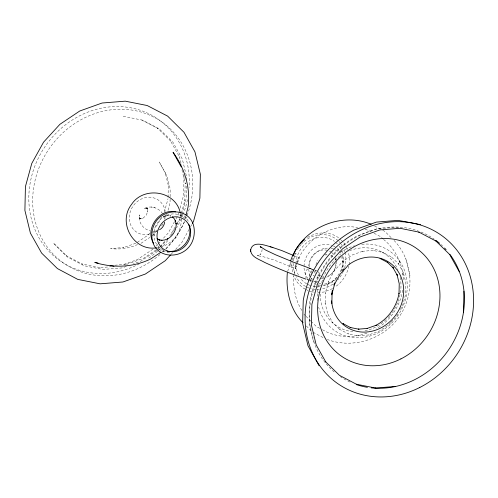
<?xml version="1.0" encoding="UTF-8"?>
<svg xmlns="http://www.w3.org/2000/svg" width="498" height="498" viewBox="0 0 498 498"><rect width="100%" height="100%" fill="white"/><g stroke="black" fill="none" stroke-linecap="round" stroke-linejoin="round"><path stroke-width="0.37" stroke-dasharray="2.49 1.87" d="M153.664 231.122L154.436 235.237L154.044 234.421L155.619 237.235M168.05 197.239L168.318 184.988L168.33 185.511L165.224 172.625L165.517 173.204L159.254 162.006L167.191 176.591L170.154 188.867L170.135 198.497M170.117 199.237L170.036 202.929L167.758 211.364M181.166 219.139C181.944 231.813 172.688 244.113 160.375 247.101M184.011 175.576L183.625 195.216L179.815 209.098M186.644 186.128L186.37 197.818L182.063 213.493M186.775 180.033L186.825 177.749L182.305 159.011L172.881 142.142L159.198 128.833L142.82 120.217L123.479 116.351L123.934 116.439M292.052 260.803L291.884 268.515L292.992 273.109M293.957 274.579C292.849 287.053 295.196 300.188 302.093 310.777M308.66 269.269L309.75 275.319L309.619 274.784M335.913 263.386C336.057 269.082 332.21 274.728 326.85 276.651M349.229 264.587L349.397 256.881L348.133 251.552M403.268 279.615L403.33 276.589L402.583 273.427M394.061 240.453C413.72 260.753 415.058 294.972 398.581 317.649C382.912 339.549 352.584 349.03 327.354 339.499M293.241 260.933L294.069 257.08A5.733 1.37 -60.4 0 0 294.169 256.271M262.085 249.367L261.767 252.33L260.006 254.727L260.348 254.509L257.64 255.686L258.394 255.605L256.937 255.617L263.087 256.663L273.408 259.757L295.476 268.634L296.528 265.397M290.589 262.757L290.266 264.058A5.739 0.373 -74.1 0 0 289.855 266.38L290.029 266.492M164.284 212.353L168.013 198.764M166.942 214.327L164.657 219.207M178.813 212.752L178.209 214.949L174.873 220.981M180.388 216.817L181.204 213.847M181.409 213.107L184.87 200.495L184.77 200.899L185.163 183.052L185.287 183.644L181.957 169.818M181.042 217.228L181.863 214.24M184.248 221.548L183.65 223.714L175.937 237.639L165.205 249.367M185.038 218.653L185.835 215.765M287.738 271.36L290.209 262.365M292.245 260.112L292.812 258.032M294.175 273.078L296.845 263.367M297.051 262.62L297.455 261.126C306.824 237.87 332.894 222.718 357.639 227.592M308.735 265.758C310.08 257.447 316.46 250.233 324.708 248.297L324.242 248.365L328.873 247.992M315.925 264.743L317.967 260.386M341.186 271.217L342.512 266.368L342.624 261.456L341.659 257.472M348.849 265.969C347.174 274.392 342.263 282.385 334.949 287.016M402.845 290.185C399.95 305.94 390.569 320.668 376.513 328.661M294.187 255.773L298.539 257.497L296.883 262.048M297.567 262.633L299.634 257.914L298.539 257.497M295.806 264.824L294.903 267.071L296.08 267.519L295.476 268.634M161.744 216.941L157.387 224.816L154.349 228.134M174.499 221.654L168.187 233.045L162.51 239.258M175.084 227.144L169.886 235.778M176.971 223.745L179.983 218.298M171.181 235.031L174.468 229.099M176.659 225.14L180.313 218.547M189.059 229.454L181.714 242.725L175.576 249.423M190.529 226.802L191.998 224.15M397.834 314.039L396.75 315.993L394.242 318.739M400.361 309.482L402.521 305.573L405.633 294.455L405.882 283.038L403.28 272.244L403.392 272.667M149.805 233.101L147.782 235.311L137.355 242.302M152.133 235.847L156.845 230.692M156.31 246.031L157.86 244.337M158.376 243.777L160.443 241.518M159.404 247.238L156.671 249.504M159.926 246.666L165.168 240.939M157.461 250.027L166.606 240.03M170.976 254.453L172.513 252.779M337.258 277.268L335.297 279.403L331.145 282.192L326.539 283.829L327.005 283.767L322.374 284.134M390.731 322.58L388.72 324.771L379.221 331.195L368.532 334.998L368.906 334.955L357.987 335.833L358.435 335.889L348.009 333.816L348.476 333.984L339.219 329.116L340.022 329.751L332.527 322.405L332.795 322.81L327.56 313.46L327.709 313.865L325.113 303.101L325.213 304.203L325.468 292.507L325.269 293.254L328.63 280.978L328.537 281.339L334.594 270.408L343.016 261.201L342.643 261.487L352.534 254.852L363.49 250.955L362.357 251.291L373.326 250.407L372.878 250.419L383.336 252.505L382.389 252.193L391.646 257.061L391.235 256.756L398.717 264.089L398.394 263.722M391.229 322.032L393.737 319.286M290.496 266.299L291.037 265.739A5.721 1.482 -72.2 0 0 292.214 263.71M140.996 243.329L149.73 237.471M152.992 249.131L137.323 259.632L123.23 264.581M156.042 249.928L143.468 258.356L126.753 264.307L127.382 264.201L114.982 265.197M156.82 250.457L140.816 261.182L133.42 263.859M162.111 251.446L163.966 250.201M307.54 237.546L309.912 235.952L317.145 233.381L324.827 232.753L332.259 234.284L338.665 237.652L340.738 239.681M332.577 288.603L323.98 292.021L316.504 292.619M307.826 268.92C304.627 270.601 304.627 275.357 306.27 278.183M163.213 216.506L165.199 215.802L168.604 215.528L167.67 215.466L170.814 216.095L169.874 215.665L170.976 216.244M135.798 243.242L123.224 247.718L123.747 247.531L110.618 248.583C119.676 249.722 129.181 248.34 137.535 244.562M126.287 266.399L122.004 267.924L102.912 269.449L84.031 265.739L67.174 256.844L53.354 242.999L66.527 255.904L66.11 255.58L82.394 264.139L81.909 263.977L100.229 267.625L99.762 267.65L111.266 266.729M366.945 333.075C352.64 338.565 335.652 337.557 322.399 329.695M326.283 254.808L325.393 254.932L327.665 254.752M156.546 230.985L152.842 231.34M162.585 213.748C158.868 207.61 150.004 204.939 143.785 208.836L147.383 208.058L146.194 208.108L147.757 208.419L146.499 208.046L147.806 208.737L146.692 207.983L147.744 209.017L146.941 208.008L147.719 209.403L147.34 208.326L147.725 211.992L147.788 211.357L146.101 215.491L142.733 218.392L143.362 218.068L139.776 218.84L140.965 218.803L139.409 218.491L140.66 218.871L139.353 218.186L140.467 218.946L139.409 217.912L140.206 218.921L139.421 217.526L139.795 218.61L139.409 214.924C137.909 222.04 143.237 229.435 150.228 230.848M157.505 247.718L158.962 247.599M169.613 252.162C165.56 252.617 161.501 250.936 158.227 248.695M311.424 280.573L310.049 280.542M398.767 227.113L376.799 228.819L356.885 236.052C332.098 249.243 314.506 273.832 309.843 301.502L309.283 322.741L314.624 344.155M331.095 248.434L333.318 248.876L332.732 248.651M318.67 283.399L320.893 283.841M309.326 291.187L314.35 292.189M153.726 207.461L155.127 207.747M151.168 206.95L152.438 207.212M295.513 253.47L296.123 253.687L295.513 253.47A28.262 25.379 -55.8 0 0 293.583 260.498M320.78 275.705L318.266 274.871A5.783 2.278 -71.4 0 0 318.06 271.559M318.571 282.167L315.446 281.127A5.783 2.278 -71.4 0 1 313.466 281.756M314.879 270.115L317.058 270.862M309.949 279.384L312.072 280.113M309.744 280.474L310.989 280.897M365.078 229.074L371.371 231.807M321.011 276.353L322.953 277.249M374.583 225.986L382.034 229.908M382.713 230.263L384.749 231.333L391.322 237.77M374.066 233.226L380.821 236.78L383.006 238.916M141.774 119.999L158.065 128.565L157.611 128.291L170.777 141.195L170.453 140.803L179.616 157.194L179.473 156.764L181.471 165.043M334.693 249.685L336.66 250.718L338.248 252.274M330.84 255.169L333.76 257.173M319.778 276.627L316.977 274.454M316.554 282.447L314.593 281.414L313.005 279.857M180.432 213.505C184.515 215.167 187.254 218.964 189.084 222.824M305.224 289.089L302.66 287.738L297.294 282.472L293.702 276.048M305.865 289.425L308.43 290.77M319.704 328.269L316.323 326.495L311.412 321.683M313.093 332.309L323.93 338.011M383.553 239.451C395.076 248.521 401.419 262.241 403.33 276.589M341.255 240.192L342.811 241.711M312.476 279.341L311.418 278.301L311.841 278.756L310.36 276.11M310.864 321.148L306.015 316.305M306.388 326.053L311.866 331.419M303.954 314.101L305.498 315.757M343.844 242.731L346.166 246.784M398.151 263.293L403.61 273.047M346.527 247.425L347.604 249.355M339.779 254.03L340.52 255.356M314.412 271.086L315.184 273.595M163.854 216.02L164.732 219.599M335.434 259.9L335.179 258.873L335.484 260.143M410.01 276.004L405.671 257.958M315.309 270.084L315.769 271.983M180.506 213.816L181.191 216.674M399.464 260.51L400.398 264.432M149.288 234.39A19.378 17.405 -55.8 0 1 129.424 220.116A19.378 17.405 -55.8 0 1 144.949 197.743A19.378 17.405 -55.8 0 1 165.199 211.457M165.373 214.918A19.378 17.405 -55.8 0 1 164.757 219.114M162.933 223.801A19.378 17.405 -55.8 0 1 161.408 226.266M157.997 229.989A19.378 17.405 -55.8 0 1 153.863 232.759M139.415 263.797A86.166 77.377 -55.8 0 1 31.025 217.501A86.166 77.377 -55.8 0 1 102.426 107.935A86.166 77.377 -55.8 0 1 189.122 187.522M187.441 199.76A86.166 77.377 -55.8 0 1 183.332 213.81M183.059 214.532A86.166 77.377 -55.8 0 1 176.666 227.791M167.826 240.522A86.166 77.377 -55.8 0 1 162.634 246.342M160.431 248.539A86.166 77.377 -55.8 0 1 158.177 250.643M157.605 251.16A86.166 77.377 -55.8 0 1 147.277 259.128M160.007 254.503A85.961 77.19 -55.8 0 1 36.049 224.305A85.961 77.19 -55.8 0 1 116.607 109.336A85.961 77.19 -55.8 0 1 186.818 216.244M186.545 216.96A85.961 77.19 -55.8 0 1 185.978 218.379M184.453 221.903A85.961 77.19 -55.8 0 1 164.527 250.345M163.973 250.886A85.961 77.19 -55.8 0 1 162.858 251.951M163.195 249.952A19.378 17.405 -55.8 0 1 158.327 221.747A19.378 17.405 -55.8 0 1 186.451 220.128M440.73 244.325A83.228 74.737 -55.8 0 1 442.946 246.398M350.026 382.059A83.228 74.737 -55.8 0 1 346.62 380.391M345.954 380.036A83.228 74.737 -55.8 0 1 340.153 376.513M334.202 371.969A83.228 74.737 -55.8 0 1 322.119 270.29A83.228 74.737 -55.8 0 1 418.189 230.979M420.997 232.043A83.228 74.737 -55.8 0 1 434.262 239.208M331.824 252.623A14.654 13.16 -55.8 0 1 334.525 255.767M335.453 257.671A14.654 13.16 -55.8 0 1 336.2 260.448M336.293 261.164A14.654 13.16 -55.8 0 1 326.308 277.361M323.495 278.121A14.654 13.16 -55.8 0 1 320.644 278.276M319.243 278.121A14.654 13.16 -55.8 0 1 315.334 276.739M314.176 275.992A14.654 13.16 -55.8 0 1 313.118 275.12M311.717 273.583A14.654 13.16 -55.8 0 1 310.005 270.526M309.165 267.028A14.654 13.16 -55.8 0 1 328.238 250.6M329.508 251.135A14.654 13.16 -55.8 0 1 331.282 252.206M304.048 241.592A28.262 25.379 -55.8 0 1 338.354 240.914M338.889 241.437A28.262 25.379 -55.8 0 1 340.377 243.099M341.273 244.269A28.262 25.379 -55.8 0 1 343.545 248.185M344.137 249.573A28.262 25.379 -55.8 0 1 344.871 251.745M345.07 252.492A28.262 25.379 -55.8 0 1 344.653 267.706M343.39 271.142A28.262 25.379 -55.8 0 1 337.775 279.783M332.838 284.146A28.262 25.379 -55.8 0 1 320.152 289.157M319.38 289.238A28.262 25.379 -55.8 0 1 316.317 289.344M315.564 289.313A28.262 25.379 -55.8 0 1 310.385 288.454M308.972 288.006A28.262 25.379 -55.8 0 1 306.251 286.842M305.591 286.493A28.262 25.379 -55.8 0 1 295.974 276.446M295.053 274.367A28.262 25.379 -55.8 0 1 293.303 263.361M297.474 249.498A28.262 25.379 -55.8 0 1 299.08 247.02M299.516 246.435A28.262 25.379 -55.8 0 1 300.916 244.711M301.408 244.157A28.262 25.379 -55.8 0 1 303.506 242.078M333.616 246.118A21.14 18.98 -55.8 0 1 339.15 250.519M339.592 251.073A21.14 18.98 -55.8 0 1 341.784 254.814M342.313 256.171A21.14 18.98 -55.8 0 1 341.964 270.482M336.337 279.079A21.14 18.98 -55.8 0 1 322.885 285.211M320.687 285.211A21.14 18.98 -55.8 0 1 313.155 283.063M311.362 281.924A21.14 18.98 -55.8 0 1 309.725 280.561M307.814 278.444A21.14 18.98 -55.8 0 1 308.362 253.575A21.14 18.98 -55.8 0 1 331.649 245.284M309.426 276.739A5.783 1.892 -70.9 0 1 312.184 270.458M361.76 244.325A48.356 43.419 -55.8 0 1 407.059 281.968A48.356 43.419 -55.8 0 1 370.002 336.007A48.356 43.419 -55.8 0 1 318.645 307.198M317.444 300.574A48.356 43.419 -55.8 0 1 318.371 284.8M341.248 251.814A48.356 43.419 -55.8 0 1 354.452 245.782M349.565 250.712A43.37 38.944 -55.8 0 1 397.977 270.078M400.168 277.324A43.37 38.944 -55.8 0 1 397.827 302.149M397.553 302.84A43.37 38.944 -55.8 0 1 390.239 315.128M389.753 315.707A43.37 38.944 -55.8 0 1 386.653 319.037M386.112 319.56A43.37 38.944 -55.8 0 1 363.459 331.207M352.933 331.649A43.37 38.944 -55.8 0 1 320.202 294.137M321.727 282.441A43.37 38.944 -55.8 0 1 336.741 258.524M337.887 257.572A43.37 38.944 -55.8 0 1 339.667 256.202M335.584 242.271A25.392 22.802 -55.8 0 1 337.731 244.375M339.126 246.137A25.392 22.802 -55.8 0 1 340.7 248.739M341.647 250.83A25.392 22.802 -55.8 0 1 342.487 253.451M343.103 256.887A25.392 22.802 -55.8 0 1 322.144 286.045M319.834 286.425A25.392 22.802 -55.8 0 1 316.734 286.568M315.975 286.543A25.392 22.802 -55.8 0 1 310.758 285.597M310.049 285.36A25.392 22.802 -55.8 0 1 307.303 284.165M306.65 283.804A25.392 22.802 -55.8 0 1 300.512 278.407M298.489 275.201A25.392 22.802 -55.8 0 1 295.943 264.226M295.961 263.504A25.392 22.802 -55.8 0 1 309.775 240.715A25.392 22.802 -55.8 0 1 334.413 241.356"/><path stroke-width="0.75" d="M287.327 272.854C285.752 290.539 290.097 310.061 303.101 322.829M331.861 303.593L332.085 293.459M463.476 312.14L463.937 291.23M164.676 222.102C164.272 225.283 162.423 228.246 159.541 229.746M250.637 250.077C252.436 240.291 264.768 245.203 271.03 246.958M186.034 215.043L188.076 206.969C190.69 187.516 184.534 167.951 173.061 152.27L181.253 166.911M290.62 260.865C301.109 228.881 340.202 211.183 371.191 224.293M293.384 255.96C295.096 249.467 299.36 243.665 304.577 239.538M331.855 294.318L334.83 283.462M192.365 223.484L193.51 221.398L199.891 198.154L200.358 174.263L194.955 151.878L183.999 132.3L167.645 116.127L147.171 105.52L125.272 101.162L102.09 103.018L79.761 110.998L59.909 124.307L43.544 142.191L31.785 163.425L25.429 186.576L24.9 210.399L30.409 233.126L41.639 253.109L57.432 268.584L77.763 279.39L100.104 283.823L122.913 281.993L145.323 274.062L165.268 260.691L170.465 255.013M334.718 283.885L340.022 274.311L347.399 266.249M160.866 252.281L150.67 258.997C133.053 267.438 113.376 268.235 94.813 262.44L98.044 263.093M161.147 240.297L164.552 240.024L167.863 238.847L167.34 239.052C173.055 236.064 176.69 229.659 176.118 223.204L176.118 223.932L175.315 220.589L175.701 221.405L174.132 218.591L172.32 216.817M156.777 247.78C133.781 251.795 117.192 222.618 131.572 204.379C143.461 185.966 175.315 190.603 180.158 212.385M375.336 388.054L395.493 386.442M309.134 268.559L310.646 268.646L313.41 269.96M110.332 265.565L114.017 266.274M420.517 224.654L398.126 220.359L376.451 222.096L353.785 230.144C326.981 244.518 308.399 270.495 303.245 300.456L302.628 323.407L307.982 345.755L319.094 365.744M175.526 211.855C159.067 208.17 144.557 229.31 153.664 243.373M162.074 240.36L158.93 239.737L159.877 240.161L157.113 238.71M356.331 384.219L375.641 388.067M272.045 247.269L281.887 250.606L293.739 255.592M270.134 246.697L272.854 247.512M310.098 268.416L294.455 262.577L275.438 254.727L265.602 250.046L260.199 246.541L261.269 247.537L260.884 247.014M305.94 279.135C291.934 274.087 278.033 268.677 264.544 262.359C259.377 259.29 250.407 257.043 250.625 249.579M435.974 241.069L418.799 232.037L419.111 232.155L400.099 228.289L379.93 229.908L360.328 236.886L342.636 248.751L328.058 264.681L317.562 283.623L311.897 304.253L311.443 325.182L316.218 344.977L325.792 361.971L325.574 361.729L339.462 375.33L356.636 384.363M379.949 258.4L387.818 262.539M343.626 324.011L342.96 323.594L350.835 327.734L350.119 327.472L359.002 329.24L358.317 329.153L367.661 328.406L367.088 328.468L376.289 325.194L375.915 325.362C388.098 318.882 396.738 306.799 399.029 293.204L399.016 293.577L399.234 283.754L396.993 274.466L397.167 275.108M307.291 279.229L308.623 280.075M435.725 240.839L449.619 254.453L459.274 271.715M387.189 262.073L393.551 268.31L393.047 267.75M392.679 267.09L397.497 275.693M250.662 251.079L250.675 251.571M188.717 224.168A19.378 17.405 -55.8 0 1 185.181 243.933A19.378 17.405 -55.8 0 1 166.818 251.135M347.498 265.652A38.744 34.792 -55.8 0 1 400.616 276.01A38.744 34.792 -55.8 0 1 376.295 329.931A38.744 34.792 -55.8 0 1 331.624 300.842M331.699 294.804A38.744 34.792 -55.8 0 1 332.359 290.297M333.797 285.08A38.744 34.792 -55.8 0 1 334.612 282.914M342.431 270.433A38.744 34.792 -55.8 0 1 344.05 268.733M436.074 240.515A83.228 74.737 -55.8 0 1 439.597 243.329M444.546 248.016A83.228 74.737 -55.8 0 1 446.09 249.691M449.912 254.366A83.228 74.737 -55.8 0 1 451.891 344.641A83.228 74.737 -55.8 0 1 371.215 387.861M367.406 387.338A83.228 74.737 -55.8 0 1 356.319 384.562M152.033 232.093C148.709 262.147 190.597 262.415 194.108 234.857C197.438 204.809 155.55 204.535 152.033 232.093M172.383 251.801L168.094 251.266L164.197 249.573A18.065 16.222 -55.8 0 1 164.191 221.031A18.065 16.222 -55.8 0 1 190.093 228.096A18.065 16.222 -55.8 0 1 172.383 251.801M400.909 358.89A65.674 58.976 -55.8 0 0 417.125 248.826A65.674 58.976 -55.8 0 0 318.346 298.725A65.674 58.976 -55.8 0 0 400.909 358.89M419.795 387.463A90.474 81.242 -55.8 0 0 442.137 235.847A90.474 81.242 -55.8 0 0 306.065 304.583A90.474 81.242 -55.8 0 0 419.795 387.463"/></g></svg>
